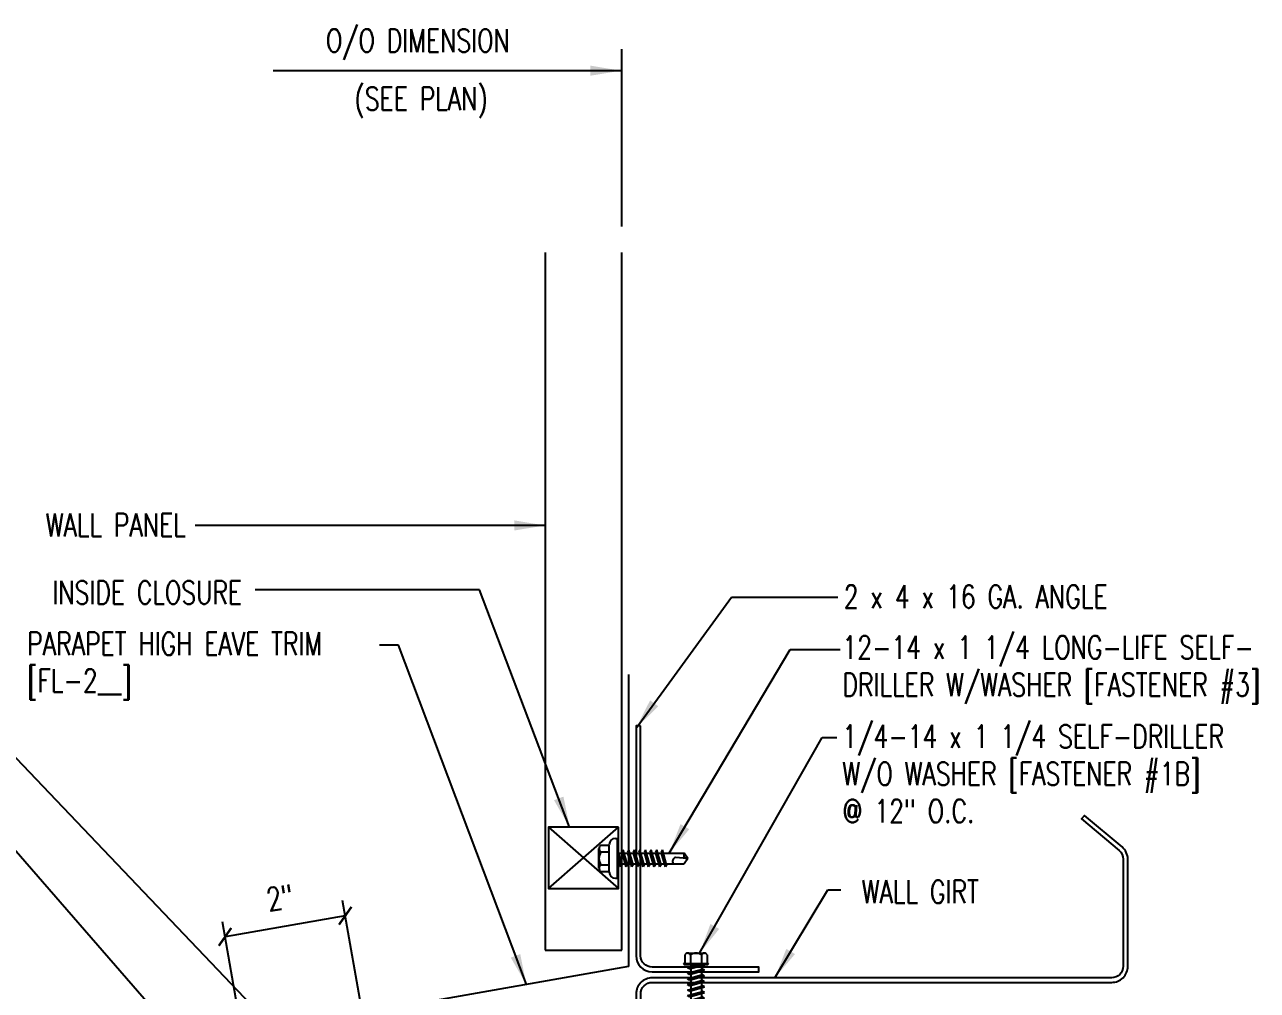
# Model space of a CAD drawing. Header units: inches. Extents: x 5.5 to 40.9, y 12.7 to 45.6.
# Drawn here: x 20.82 to 40.88, y 29.92 to 45.63 of the extents above; entities that cross this region are included whole.
import ezdxf
from ezdxf.enums import TextEntityAlignment as Align

# ---------------------------------------------------------------- set-up
doc = ezdxf.new("R2010")
doc.units = ezdxf.units.IN
doc.header["$MEASUREMENT"] = 0
for name, color, linetype in [('CLO', 3, 'Continuous'), ('DIM', 7, 'Continuous'), ('FASTENER', 9, 'Continuous'), ('PANEL', 11, 'Continuous'), ('STLA', 12, 'Continuous'), ('TEXT', 2, 'Continuous'), ('TRIM', 6, 'Continuous'), ('WALL', 7, 'Continuous')]:
    doc.layers.add(name, color=color, linetype=linetype)
doc.styles.add('TEXT1', font='ROMANS.shx', dxfattribs={"width": 0.75, "height": 0.375})
doc.dimstyles.new('DETAIL', dxfattribs={"dimscale": 4, "dimtxt": 0.09375, "dimasz": 0.0625, "dimexe": 0.0625, "dimexo": 0.125, "dimgap": 0.0625, "dimtad": 1, "dimdec": 4, "dimzin": 3, "dimdsep": 46, "dimlunit": 4, "dimtxsty": 'TEXT1', "dimblk": 'ARCHTICK', "dimcen": 0.0625, "dimclrd": 7, "dimclre": 7, "dimclrt": 2, "dimadec": 0, "dimazin": 0, "dimtfac": 0.59375, "dimtdec": 4, "dimtmove": 0, "dimatfit": 3, "dimfxl": 0, "dimfrac": 2, "dimtolj": 1, "dimtzin": 3, "dimarcsym": 0})
doc.dimstyles.new('DETAIL$7', dxfattribs={"dimscale": 4, "dimtxt": 0.09375, "dimasz": 0.125, "dimexe": 0.0625, "dimexo": 0.125, "dimgap": 0.0625, "dimtad": 1, "dimdec": 4, "dimzin": 3, "dimdsep": 46, "dimlunit": 4, "dimtxsty": 'TEXT1', "dimblk": 'ARCHTICK', "dimcen": 0.0625, "dimclrd": 7, "dimclre": 7, "dimclrt": 2, "dimadec": 0, "dimazin": 0, "dimtfac": 0.59375, "dimtdec": 4, "dimtmove": 0, "dimatfit": 3, "dimfxl": 0, "dimfrac": 2, "dimtolj": 1, "dimtzin": 3, "dimarcsym": 0})

# ---------------------------------------------------------------- blocks, each defined once
blk = doc.blocks.new('_ArchTick')
at = {"color": 0, "linetype": 'ByBlock', "const_width": 0.15}
blk.add_lwpolyline([(-0.5, -0.5), (0.5, 0.5)], dxfattribs=at)
blk = doc.blocks.new('*D35')
at = {"layer": 'DEFPOINTS', "color": 0}
for p in [(24.083, 30.787), (26.569, 28.125), (24.603, 27.84)]:
    blk.add_point(p, dxfattribs=at)
at = {"layer": 'WALL', "color": 7, "lineweight": -2}
for p, q in [((26.482, 28.618), (25.996, 31.378)), ((26.039, 31.131), (24.083, 30.787)), ((24.516, 28.332), (24.04, 31.033))]:
    blk.add_line(p, q, dxfattribs=at)
at = {"layer": 'WALL', "color": 7, "lineweight": -2, "xscale": 0.25, "yscale": 0.25, "zscale": 0.25}
for p, rotation in [((26.039, 31.131), 9.99999999999999), ((24.083, 30.787), 190)]:
    blk.add_blockref('_ArchTick', p, dxfattribs=dict(at, rotation=rotation))
at = {"layer": 'WALL', "color": 2, "insert": (24.979, 31.425), "char_height": 0.375, "attachment_point": 5, "rotation": 10, "style": 'TEXT1'}
blk.add_mtext('\\A1;2"', dxfattribs=at)
blk = doc.blocks.new('FD-F3')
at = {"layer": 'TEXT', "style": 'TEXT1', "width": 0.75}
for s, p in [('12-14 x 1 1/4 LONG-LIFE SELF-', (0.0047, -0.0408)), ('DRILLER W/WASHER [FASTENER #3]', (0.0047, -0.1926))]:
    blk.add_text(s, height=0.09375, dxfattribs=at).set_placement(p)
blk.add_attdef('(QUANTITY)', (0.0047, -0.3444), '', height=0.0938, dxfattribs=at)
blk = doc.blocks.new('Z8X25')
at = {"layer": 'STLA'}
blk.add_lwpolyline([(-1.652, 0.753), (-1.139, 0.142, 0.221695), (-0.995, 0.075), (0.995, 0.075, 0.414214), (1.183, 0.262), (1.183, 4), (1.183, 7.738, -0.414214), (1.445, 8), (3.186, 8, -0.221695), (3.386, 7.906), (3.899, 7.295), (3.842, 7.247), (3.329, 7.858, 0.221695), (3.186, 7.925), (1.445, 7.925, 0.414214), (1.257, 7.738), (1.257, 4), (1.257, 0.262, -0.414214), (0.995, 0), (-0.995, 0, -0.221695), (-1.196, 0.094), (-1.709, 0.705)], format="xyb", close=True, dxfattribs=at)
blk = doc.blocks.new('fz2')
at = {"layer": 'FASTENER'}
for p, q in [((-0.215, 0.305), (-0.215, 0.171)), ((-0.161, 0.337), (0.161, 0.337)), ((-0.107, 0.305), (-0.107, 0.171)), ((0.107, 0.305), (0.107, 0.171)), ((0.215, 0.305), (0.215, 0.171)), ((-0.324, 0.071), (-0.324, 0.037)), ((-0.324, 0.037), (0.324, 0.037)), ((-0.224, 0.171), (0.215, 0.171)), ((-0.139, -0.016), (0.046, 0.037)), ((-0.104, -0.036), (0.139, 0.033)), ((-0.086, 0.037), (0.086, 0.037)), ((-0.086, 0.037), (-0.086, -0.001)), ((0.086, 0.037), (0.133, 0.037)), ((0.086, 0.018), (0.086, -0.042)), ((0.139, 0.033), (0.133, 0.037)), ((0.324, 0.071), (0.324, 0.037)), ((-0.104, -0.036), (-0.139, -0.016)), ((-0.139, -0.107), (0.104, -0.038)), ((-0.104, -0.127), (-0.139, -0.107)), ((-0.139, -0.198), (0.104, -0.128)), ((-0.104, -0.218), (-0.139, -0.198)), ((-0.104, -0.127), (0.139, -0.058)), ((-0.104, -0.218), (0.139, -0.149)), ((-0.086, -0.031), (-0.086, -0.092)), ((-0.086, -0.122), (-0.086, -0.183)), ((0.086, -0.073), (0.086, -0.133)), ((0.086, -0.164), (0.086, -0.224)), ((0.139, -0.058), (0.104, -0.038)), ((0.139, -0.149), (0.104, -0.128)), ((-0.139, -0.289), (0.104, -0.219)), ((-0.104, -0.309), (-0.139, -0.289)), ((-0.139, -0.38), (0.104, -0.31)), ((-0.104, -0.4), (-0.139, -0.38)), ((-0.104, -0.309), (0.139, -0.239)), ((-0.104, -0.4), (0.139, -0.33)), ((-0.086, -0.213), (-0.086, -0.274)), ((-0.086, -0.304), (-0.086, -0.364)), ((-0.086, -0.395), (-0.086, -0.455)), ((0.086, -0.255), (0.086, -0.315)), ((0.086, -0.345), (0.086, -0.406)), ((0.139, -0.239), (0.104, -0.219)), ((0.139, -0.33), (0.104, -0.31)), ((-0.139, -0.47), (0.104, -0.401)), ((-0.104, -0.491), (-0.139, -0.47)), ((-0.139, -0.561), (0.104, -0.492)), ((-0.104, -0.581), (-0.139, -0.561)), ((-0.139, -0.652), (0.104, -0.583)), ((-0.104, -0.491), (0.139, -0.421)), ((-0.104, -0.581), (0.139, -0.512)), ((-0.086, -0.486), (-0.086, -0.546)), ((-0.086, -0.577), (-0.086, -0.637)), ((0.086, -0.436), (0.086, -0.497)), ((0.086, -0.527), (0.086, -0.588)), ((0.139, -0.421), (0.104, -0.401)), ((0.139, -0.512), (0.104, -0.492)), ((0.139, -0.603), (0.104, -0.583)), ((-0.104, -0.672), (-0.139, -0.652)), ((-0.139, -0.743), (0.104, -0.674)), ((-0.104, -0.763), (-0.139, -0.743)), ((-0.104, -0.672), (0.139, -0.603)), ((-0.104, -0.763), (0.139, -0.694)), ((-0.086, -0.667), (-0.086, -0.728)), ((-0.086, -0.758), (-0.086, -1.05)), ((0.086, -0.618), (0.086, -0.679)), ((0.086, -0.709), (0.086, -1.05)), ((0.139, -0.694), (0.104, -0.674)), ((-0.002, -1.095), (0.014, -0.909)), ((0, -1.111), (-0.086, -1.05)), ((0, -1.111), (0.086, -1.05))]:
    blk.add_line(p, q, dxfattribs=at)
for centre, radius, start, end in [((-0.161, 0.274), 0.0628, 29.8754, 150.1246), ((0, 0.141), 0.196, 56.9974, 123.0026), ((0.161, 0.274), 0.0628, 29.8754, 150.1246), ((-0.224, 0.071), 0.1, 90, 180), ((0.224, 0.071), 0.1, 0, 90), ((-0.046, -0.921), 0.0615, 11.1445, 130.906), ((0.054, -1.097), 0.0563, 55.4585, 194.8454)]:
    blk.add_arc(centre, radius, start, end, dxfattribs=at)
blk = doc.blocks.new('sd21')
at = {"layer": 'FASTENER'}
for p, q in [((-0.135, 0.22), (0.135, 0.22)), ((-0.193, 0.055), (0.193, 0.055)), ((-0.193, 0.037), (0.193, 0.037)), ((-0.181, 0.194), (-0.181, 0.055)), ((-0.181, 0.055), (0.181, 0.055)), ((-0.139, -0.016), (0.046, 0.037)), ((-0.104, -0.036), (0.139, 0.033)), ((-0.089, 0.194), (-0.089, 0.055)), ((-0.086, 0.037), (0.086, 0.037)), ((-0.086, 0.037), (-0.086, -0.001)), ((0.086, 0.037), (0.133, 0.037)), ((0.086, 0.018), (0.086, -0.042)), ((0.089, 0.194), (0.089, 0.055)), ((0.139, 0.033), (0.133, 0.037)), ((0.181, 0.194), (0.181, 0.055)), ((-0.104, -0.036), (-0.139, -0.016)), ((-0.139, -0.107), (0.104, -0.038)), ((-0.104, -0.127), (-0.139, -0.107)), ((-0.139, -0.198), (0.104, -0.128)), ((-0.104, -0.218), (-0.139, -0.198)), ((-0.104, -0.127), (0.139, -0.058)), ((-0.104, -0.218), (0.139, -0.149)), ((-0.086, -0.031), (-0.086, -0.092)), ((-0.086, -0.122), (-0.086, -0.183)), ((0.086, -0.073), (0.086, -0.133)), ((0.086, -0.164), (0.086, -0.224)), ((0.139, -0.058), (0.104, -0.038)), ((0.139, -0.149), (0.104, -0.128)), ((-0.139, -0.289), (0.104, -0.219)), ((-0.104, -0.309), (-0.139, -0.289)), ((-0.139, -0.38), (0.104, -0.31)), ((-0.104, -0.4), (-0.139, -0.38)), ((-0.104, -0.309), (0.139, -0.239)), ((-0.104, -0.4), (0.139, -0.33)), ((-0.086, -0.213), (-0.086, -0.274)), ((-0.086, -0.304), (-0.086, -0.364)), ((-0.086, -0.395), (-0.086, -0.455)), ((0.086, -0.255), (0.086, -0.315)), ((0.086, -0.345), (0.086, -0.406)), ((0.139, -0.239), (0.104, -0.219)), ((0.139, -0.33), (0.104, -0.31)), ((-0.139, -0.47), (0.104, -0.401)), ((-0.104, -0.491), (-0.139, -0.47)), ((-0.139, -0.561), (0.104, -0.492)), ((-0.104, -0.581), (-0.139, -0.561)), ((-0.139, -0.652), (0.104, -0.583)), ((-0.104, -0.491), (0.139, -0.421)), ((-0.104, -0.581), (0.139, -0.512)), ((-0.086, -0.486), (-0.086, -0.546)), ((-0.086, -0.577), (-0.086, -0.637)), ((0.086, -0.436), (0.086, -0.497)), ((0.086, -0.527), (0.086, -0.588)), ((0.139, -0.421), (0.104, -0.401)), ((0.139, -0.512), (0.104, -0.492)), ((0.139, -0.603), (0.104, -0.583)), ((-0.104, -0.672), (-0.139, -0.652)), ((-0.139, -0.743), (0.104, -0.674)), ((-0.104, -0.763), (-0.139, -0.743)), ((-0.139, -0.834), (0.104, -0.765)), ((-0.104, -0.672), (0.139, -0.603)), ((-0.104, -0.763), (0.139, -0.694)), ((-0.104, -0.854), (0.139, -0.785)), ((-0.086, -0.667), (-0.086, -0.728)), ((-0.086, -0.758), (-0.086, -0.819)), ((0.086, -0.618), (0.086, -0.679)), ((0.086, -0.709), (0.086, -0.77)), ((0.086, -0.8), (0.086, -0.861)), ((0.139, -0.694), (0.104, -0.674)), ((0.139, -0.785), (0.104, -0.765)), ((-0.104, -0.854), (-0.139, -0.834)), ((-0.139, -0.925), (0.104, -0.856)), ((-0.104, -0.945), (-0.139, -0.925)), ((-0.104, -0.945), (0.139, -0.876)), ((-0.086, -0.849), (-0.086, -0.91)), ((-0.086, -0.94), (-0.086, -1.232)), ((0.086, -0.891), (0.086, -1.232)), ((0.139, -0.876), (0.104, -0.856)), ((-0.002, -1.277), (0.014, -1.091)), ((0, -1.293), (-0.086, -1.232)), ((0, -1.293), (0.086, -1.232))]:
    blk.add_line(p, q, dxfattribs=at)
for centre, radius, start, end in [((-0.135, 0.168), 0.0527, 29.8754, 150.1246), ((0, 0.056), 0.164, 56.9974, 123.0026), ((0.135, 0.168), 0.0527, 29.8754, 150.1246), ((-0.193, 0.046), 0.00894, 90, 270), ((0.193, 0.046), 0.00894, 270, 90), ((-0.046, -1.102), 0.0615, 11.1445, 130.906), ((0.054, -1.278), 0.0563, 55.4585, 194.8454)]:
    blk.add_arc(centre, radius, start, end, dxfattribs=at)
blk = doc.blocks.new('FD-F1b')
at = {"layer": 'TEXT', "style": 'TEXT1', "width": 0.75}
for s, p in [('1/4-14 x 1 1/4 SELF-DRILLER', (0.0047, -0.0408)), ('W/O WASHER [FASTENER #1B]', (0.0047, -0.1926))]:
    blk.add_text(s, height=0.09375, dxfattribs=at).set_placement(p)
blk.add_attdef('(QUANTITY)', (0.0047, -0.3444), '', height=0.0938, dxfattribs=at)

msp = doc.modelspace()

# ---------------------------------------------------------------- linework, layer by layer
at = {"layer": 'CLO'}
for p, q in [((29.34504, 31.57286), (30.48324, 32.57286)), ((29.34504, 32.57286), (30.48324, 31.57286))]:
    msp.add_line(p, q, dxfattribs=at)
msp.add_lwpolyline([(30.48324, 32.57286), (29.34504, 32.57286), (29.34504, 31.57286), (30.48324, 31.57286)], close=True, dxfattribs=at)
at = {"layer": 'DIM', "color": 7}
msp.add_line((30.53902, 42.34627), (30.53902, 45.23312), dxfattribs=at)
at = {"layer": 'PANEL'}
for p, q in [((29.28902, 41.92471), (29.28902, 30.56889)), ((30.53902, 30.56889), (30.53902, 41.92471)), ((29.28902, 30.56889), (30.53902, 30.56889))]:
    msp.add_line(p, q, dxfattribs=at)
at = {"layer": 'STLA'}
msp.add_lwpolyline([(30.84497, 34.21904), (30.77027, 34.21904), (30.77027, 30.48124, 0.41421356), (31.03247, 30.21904), (32.77027, 30.21904), (32.77027, 30.29374), (31.03247, 30.29374, -0.41421356), (30.84497, 30.48124)], format="xyb", close=True, dxfattribs=at)
at = {"layer": 'TRIM'}
for p, q in [((30.6498, 35.05412), (30.6498, 30.30412)), ((30.6498, 30.30412), (25.90964, 29.4683))]:
    msp.add_line(p, q, dxfattribs=at)

# ---------------------------------------------------------------- block references
at = {"layer": 'FASTENER', "rotation": 90}
msp.add_blockref('fz2', (30.50409, 32.06397), dxfattribs=at)
at = {"layer": 'FASTENER'}
msp.add_blockref('sd21', (31.74624, 30.30172), dxfattribs=at)
at = {"layer": 'STLA', "xscale": -1, "rotation": 270}
msp.add_blockref('Z8X25', (30.77027, 28.86381), dxfattribs=at)
at = {"layer": 'TEXT', "xscale": 4, "yscale": 4, "zscale": 4}
msp.add_blockref('FD-F3', (34.10926, 35.47293), dxfattribs=at)
msp.add_blockref('FD-F1b', (34.10964, 34.02394), dxfattribs=at).add_auto_attribs({'(QUANTITY)': '@ 12" O.C.'})

# ---------------------------------------------------------------- texts
at = {"layer": 'TEXT', "color": 2, "style": 'TEXT1', "width": 0.75}
for s, p in [('O/O DIMENSION', (25.72622, 45.18364)), ('(SEE PLAN)', (26.18959, 44.23723))]:
    msp.add_text(s, height=0.375, dxfattribs=at).set_placement(p)
at = {"layer": 'TEXT', "style": 'TEXT1', "width": 0.75}
for s, p in [('WALL PANEL', (23.44557, 37.30337)), ('INSIDE CLOSURE', (24.36035, 36.20309)), ('WALL GIRT', (36.34761, 31.3335))]:
    msp.add_text(s, height=0.375, dxfattribs=at).set_placement(p, align=Align.RIGHT)
for s, p in [('2 x 4 x 16 GA. ANGLE', (34.14942, 36.13695)), ('PARAPET HIGH EAVE TRIM', (20.86627, 35.36896)), ('[FL-2__]', (20.86627, 34.76896))]:
    msp.add_text(s, height=0.375, dxfattribs=at).set_placement(p)

# ---------------------------------------------------------------- dimensions: what is measured, and where the dimension line sits
at = {"layer": 'WALL'}
dim = msp.add_linear_dim(base=(24.08347, 30.78667), p1=(26.56904, 28.12518), p2=(24.60303, 27.84008), angle=10, dimstyle='DETAIL', dxfattribs=at)
dim.commit()
dim.dimension.update_dxf_attribs({"geometry": '*D35', "text_midpoint": (24.97904, 31.42509)})

# ---------------------------------------------------------------- leaders
at = {"layer": 'DIM'}
for points in [[(30.52659, 44.88106), (25.86928, 44.88106), (24.86694, 44.88106)], [(23.94859, 28.42648), (19.94201, 33.02542), (19.57625, 33.02542)]]:
    msp.add_leader(points, dimstyle='DETAIL$7', dxfattribs=at)
at = {"layer": 'TEXT'}
for points in [[(29.28902, 37.48151), (24.96757, 37.48151), (23.59578, 37.48151)], [(29.68949, 32.57286), (28.22349, 36.43135), (24.57478, 36.43135)], [(30.77027, 34.18357), (32.32498, 36.31434), (34.05091, 36.31434)], [(25.43514, 27.94004), (24.76286, 29.41558), (18.91653, 35.54645)], [(28.98543, 30.01065), (26.90409, 35.53599), (26.5946, 35.53599)], [(31.30973, 32.15025), (33.27678, 35.46457), (34.08898, 35.46457)], [(31.80467, 30.52218), (33.7971, 34.03137), (34.03822, 34.03137)], [(33.02788, 30.12128), (33.88771, 31.55207), (34.1007, 31.55207)]]:
    msp.add_leader(points, dimstyle='DETAIL$7', dxfattribs=at)

doc.saveas('drawing.dxf')
